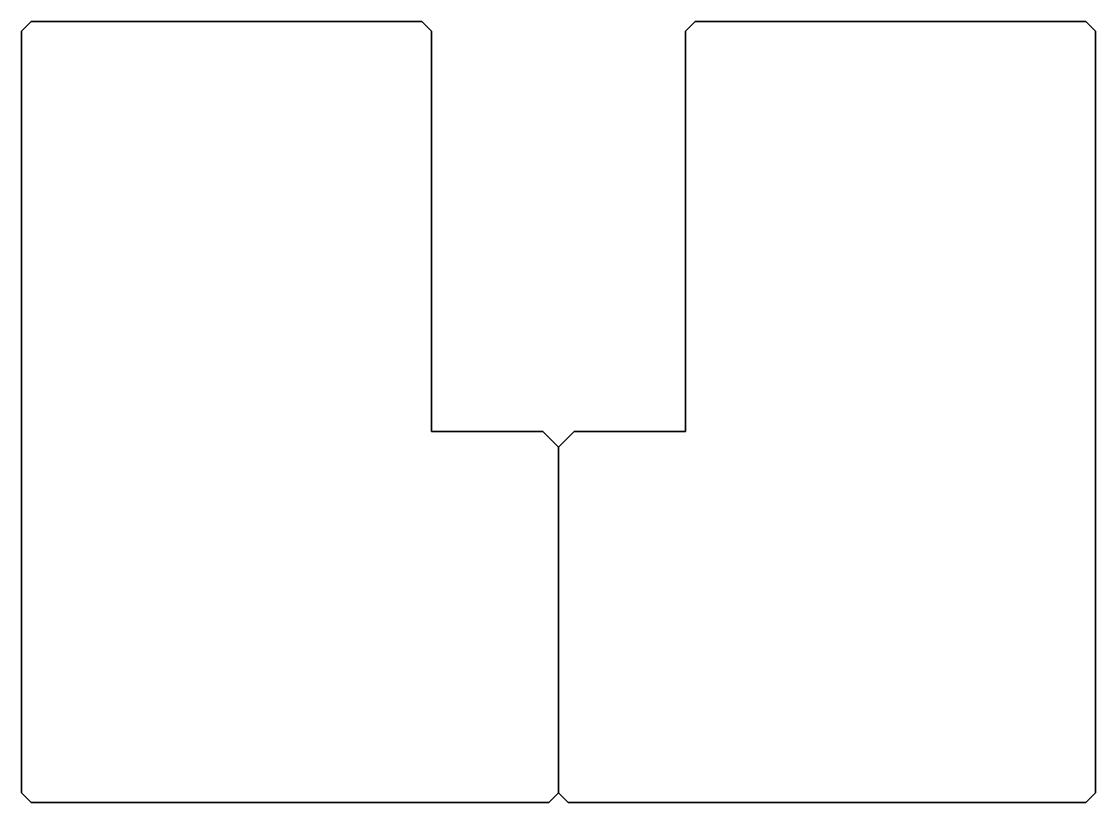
# Model space of a CAD drawing. Header units: millimetres. Extents: x -27.5 to 27.5, y -40 to 0.
import ezdxf

# ---------------------------------------------------------------- set-up
doc = ezdxf.new("R2010")
doc.units = ezdxf.units.MM
doc.header["$LTSCALE"] = 5
doc.linetypes.add('AUSGEZOGEN', pattern=[0])
doc.layers.add('2', color=7, linetype='Continuous')

msp = doc.modelspace()

# ---------------------------------------------------------------- linework, layer by layer
at = {"layer": '2', "color": 7, "linetype": 'AUSGEZOGEN', "lineweight": 35}
for p, q in [((-27.5, -0.5), (-27, 0)), ((-27, 0), (-7, 0)), ((-7, 0), (-6.5, -0.5)), ((7, 0), (6.5, -0.5)), ((27, 0), (7, 0)), ((27.5, -0.5), (27, 0)), ((-27.5, -39.5), (-27.5, -0.5)), ((-6.5, -0.5), (-6.5, -21)), ((6.5, -0.5), (6.5, -21)), ((27.5, -39.5), (27.5, -0.5)), ((-6.5, -21), (-0.8, -21)), ((-0.8, -21), (0, -21.8)), ((0.8, -21), (0, -21.8)), ((6.5, -21), (0.8, -21)), ((0, -21.8), (0, -39.5)), ((-27, -40), (-27.5, -39.5)), ((0, -39.5), (-0.5, -40)), ((0, -39.5), (0.5, -40)), ((27, -40), (27.5, -39.5)), ((-0.5, -40), (-27, -40)), ((0.5, -40), (27, -40))]:
    msp.add_line(p, q, dxfattribs=at)

doc.saveas('drawing.dxf')
